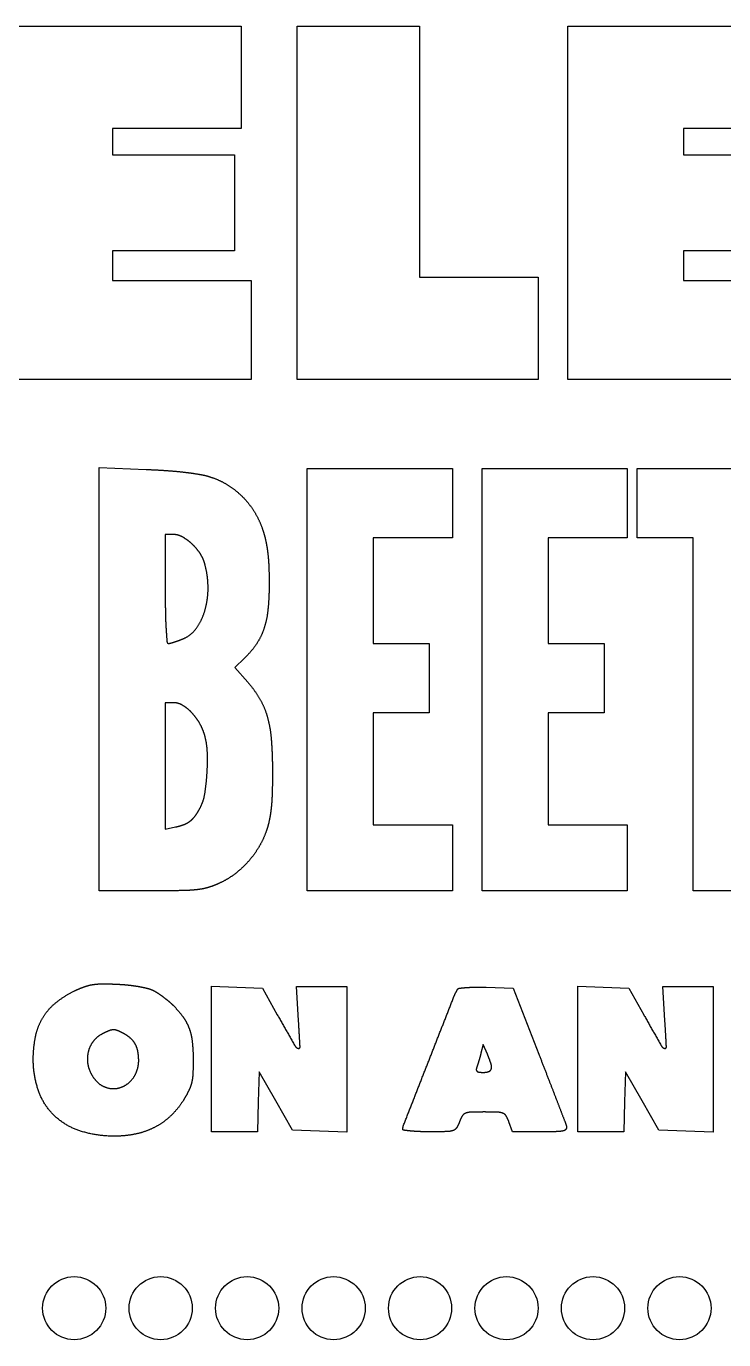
# Model space of a CAD drawing. Header units: millimetres. Extents: x -13.1 to 12.9, y -5.2 to 4.9.
# Drawn here: x -4.89 to 0.41, y -5.17 to 4.81 of the extents above; entities that cross this region are included whole.
import ezdxf

# ---------------------------------------------------------------- set-up
doc = ezdxf.new("R2010")
doc.units = ezdxf.units.MM
doc.header["$MEASUREMENT"] = 0
doc.layers.add('Default', color=18, linetype='Continuous', true_color=0x000000)

msp = doc.modelspace()

# ---------------------------------------------------------------- linework, layer by layer
at = {"layer": 'Default'}
for p, q in [((-4.3345, -0.1514), (-4.3345, 1.4585)), ((-4.3345, 1.4585), (-3.9769, 1.4436)), ((-3.7718, 0.9489), (-3.8326, 0.9489)), ((-3.8326, 0.9489), (-3.8326, 0.5348)), ((-3.2292, 0.0089), (-3.3035, -0.0622)), ((-3.3035, -0.0622), (-3.2055, -0.1735)), ((-4.3345, -1.7614), (-4.3345, -0.1514)), ((-3.768, -0.3309), (-3.8326, -0.3309)), ((-3.8326, -0.3309), (-3.8326, -0.8109)), ((-3.8326, -0.8109), (-3.8326, -1.2908)), ((-3.8326, -1.2908), (-3.7535, -1.275)), ((-3.9393, -1.7611), (-4.3345, -1.7614)), ((-3.4813, -3.0402), (-3.4813, -2.487)), ((-3.4813, -2.487), (-3.2875, -2.4944)), ((-3.2875, -2.4944), (-3.0936, -2.5017)), ((-2.8189, -2.7464), (-2.8353, -2.4891)), ((-2.8353, -2.4891), (-2.6439, -2.4891)), ((-2.6439, -2.4891), (-2.4524, -2.4891)), ((-2.4524, -2.4891), (-2.4524, -3.0422)), ((-1.391, -2.4944), (-1.1871, -2.5017)), ((-0.6957, -3.0402), (-0.6957, -2.487)), ((-0.6957, -2.487), (-0.5019, -2.4944)), ((-0.5019, -2.4944), (-0.3081, -2.5017)), ((-0.0333, -2.7464), (-0.0497, -2.4891)), ((-0.0497, -2.4891), (0.1417, -2.4891)), ((0.1417, -2.4891), (0.3332, -2.4891)), ((0.3332, -2.4891), (0.3332, -3.0422)), ((-3.0936, -2.5017), (-2.9801, -2.7028)), ((-1.1871, -2.5017), (-0.9916, -3.0036)), ((-0.3081, -2.5017), (-0.1945, -2.7028)), ((-1.4148, -2.9283), (-1.4316, -2.995)), ((-1.3826, -3.0036), (-1.4148, -2.9283)), ((-3.4813, -3.5933), (-3.4813, -3.0402)), ((-2.4524, -3.0422), (-2.4524, -3.5954)), ((-0.6957, -3.5933), (-0.6957, -3.0402)), ((0.3332, -3.0422), (0.3332, -3.5954)), ((-3.1174, -3.1373), (-3.1246, -3.3653)), ((-2.9911, -3.359), (-3.1174, -3.1373)), ((-0.3319, -3.1373), (-0.3391, -3.3653)), ((-0.2055, -3.359), (-0.3319, -3.1373)), ((-3.1246, -3.3653), (-3.1319, -3.5933)), ((-2.8648, -3.5808), (-2.9911, -3.359)), ((-0.3391, -3.3653), (-0.3463, -3.5933)), ((-0.0792, -3.5808), (-0.2055, -3.359)), ((-3.3066, -3.5933), (-3.4813, -3.5933)), ((-3.1319, -3.5933), (-3.3066, -3.5933)), ((-2.6586, -3.5881), (-2.8648, -3.5808)), ((-2.4524, -3.5954), (-2.6586, -3.5881)), ((-1.1927, -3.5933), (-1.219, -3.518)), ((-0.9802, -3.5933), (-1.1927, -3.5933)), ((-0.521, -3.5933), (-0.6957, -3.5933)), ((-0.3463, -3.5933), (-0.521, -3.5933)), ((0.127, -3.5881), (-0.0792, -3.5808)), ((0.3332, -3.5954), (0.127, -3.5881))]:
    msp.add_line(p, q, dxfattribs=at)
for points in [[(-3.2555, 4.4246), (-3.2555, 4.0356), (-3.7448, 4.0356), (-4.2342, 4.0356), (-4.2342, 3.9352), (-4.2342, 3.8348), (-3.7699, 3.8348), (-3.3056, 3.8348), (-3.3056, 3.471), (-3.3056, 3.1071), (-3.7699, 3.1071), (-4.2342, 3.1071), (-4.2342, 2.9942), (-4.2342, 2.8812), (-3.7072, 2.8812), (-3.1802, 2.8812), (-3.1802, 2.5048), (-3.1802, 2.1284), (-4.1463, 2.1284), (-5.1125, 2.1284), (-5.1125, 3.471), (-5.1125, 4.8136), (-4.184, 4.8136), (-3.2555, 4.8136)], [(-1.9003, 3.8599), (-1.9003, 2.9063), (-1.4486, 2.9063), (-0.9969, 2.9063), (-0.9969, 2.5174), (-0.9969, 2.1284), (-1.9129, 2.1284), (-2.8288, 2.1284), (-2.8288, 3.471), (-2.8288, 4.8136), (-2.3646, 4.8136), (-1.9003, 4.8136)], [(1.086, 4.4246), (1.086, 4.0356), (0.5967, 4.0356), (0.1073, 4.0356), (0.1073, 3.9352), (0.1073, 3.8348), (0.5716, 3.8348), (1.0358, 3.8348), (1.0358, 3.471), (1.0358, 3.1071), (0.5716, 3.1071), (0.1073, 3.1071), (0.1073, 2.9942), (0.1073, 2.8812), (0.6343, 2.8812), (1.1613, 2.8812), (1.1613, 2.5048), (1.1613, 2.1284), (0.1951, 2.1284), (-0.771, 2.1284), (-0.771, 3.471), (-0.771, 4.8136), (0.1575, 4.8136), (1.086, 4.8136)], [(-1.6494, 1.1873), (-1.6494, 0.9238), (-1.9505, 0.9238), (-2.2516, 0.9238), (-2.2516, 0.5223), (-2.2516, 0.1208), (-2.0383, 0.1208), (-1.825, 0.1208), (-1.825, -0.1427), (-1.825, -0.4062), (-2.0383, -0.4062), (-2.2516, -0.4062), (-2.2516, -0.8329), (-2.2516, -1.2595), (-1.9505, -1.2595), (-1.6494, -1.2595), (-1.6494, -1.5104), (-1.6494, -1.7614), (-2.2015, -1.7614), (-2.7536, -1.7614), (-2.7536, -0.1553), (-2.7536, 1.4508), (-2.2015, 1.4508), (-1.6494, 1.4508)], [(-0.3193, 1.1873), (-0.3193, 0.9238), (-0.6205, 0.9238), (-0.9216, 0.9238), (-0.9216, 0.5223), (-0.9216, 0.1208), (-0.7083, 0.1208), (-0.495, 0.1208), (-0.495, -0.1427), (-0.495, -0.4062), (-0.7083, -0.4062), (-0.9216, -0.4062), (-0.9216, -0.8329), (-0.9216, -1.2595), (-0.6205, -1.2595), (-0.3193, -1.2595), (-0.3193, -1.5104), (-0.3193, -1.7614), (-0.8714, -1.7614), (-1.4235, -1.7614), (-1.4235, -0.1553), (-1.4235, 1.4508), (-0.8714, 1.4508), (-0.3193, 1.4508)], [(1.1362, 1.1873), (1.1362, 0.9238), (0.9103, 0.9238), (0.6845, 0.9238), (0.6845, -0.4188), (0.6845, -1.7614), (0.4335, -1.7614), (0.1826, -1.7614), (0.1826, -0.4188), (0.1826, 0.9238), (-0.0307, 0.9238), (-0.244, 0.9238), (-0.244, 1.1873), (-0.244, 1.4508), (0.4461, 1.4508), (1.1362, 1.4508)]]:
    msp.add_lwpolyline(points, close=True, dxfattribs=at)
for centre in [(-4.5246, -4.9345), (-3.8671, -4.9345), (-3.2097, -4.9345), (-2.5522, -4.9345), (-1.8947, -4.9345), (-1.2373, -4.9345), (-0.5798, -4.9345), (0.0776, -4.9345)]:
    msp.add_circle(centre, 0.24, dxfattribs=at)
for points, weights in [([(-3.9769, 1.4436), (-3.8948, 1.4402), (-3.8129, 1.4344)], [1, 0.999896843073, 1]), ([(-3.8129, 1.4344), (-3.7441, 1.4296), (-3.6757, 1.4214)], [1, 0.999706302813, 1]), ([(-3.6757, 1.4214), (-3.6201, 1.4148), (-3.565, 1.405)], [1, 0.999589214612, 1]), ([(-3.565, 1.405), (-3.5242, 1.3977), (-3.4849, 1.3849)], [1, 0.997581682797, 1]), ([(-3.4849, 1.3849), (-3.4163, 1.3625), (-3.3552, 1.3242)], [1, 0.992491810675, 1]), ([(-3.3552, 1.3242), (-3.2933, 1.2853), (-3.2421, 1.2331)], [1, 0.993121086376, 1]), ([(-3.2421, 1.2331), (-3.1902, 1.1803), (-3.1519, 1.1169)], [1, 0.993300086708, 1]), ([(-3.1519, 1.1169), (-3.1134, 1.0532), (-3.0902, 0.9824)], [1, 0.993561270446, 1]), ([(-3.704, 0.9315), (-3.7357, 0.9489), (-3.7718, 0.9489)], [1, 0.968725656124, 1]), ([(-3.6307, 0.8788), (-3.6641, 0.9097), (-3.704, 0.9315)], [1, 0.9925506725, 1]), ([(-3.0902, 0.9824), (-3.0767, 0.9414), (-3.0678, 0.8992)], [1, 0.998535070843, 1]), ([(-3.0678, 0.8992), (-3.0583, 0.8546), (-3.0531, 0.8094)], [1, 0.998941640159, 1]), ([(-3.5684, 0.806), (-3.5953, 0.8461), (-3.6307, 0.8788)], [1, 0.993164426963, 1]), ([(-3.5324, 0.7277), (-3.5441, 0.7698), (-3.5684, 0.806)], [1, 0.987217500044, 1]), ([(-3.0531, 0.8094), (-3.0469, 0.7569), (-3.0448, 0.704)], [1, 0.999267283063, 1]), ([(-3.5067, 0.5484), (-3.5079, 0.6397), (-3.5324, 0.7277)], [1, 0.9917275274, 1]), ([(-3.0448, 0.704), (-3.0421, 0.6383), (-3.0421, 0.5725)], [1, 0.999799539806, 1]), ([(-3.8326, 0.5348), (-3.8326, 0.4453), (-3.8311, 0.3558)], [1, 0.999962814003, 1]), ([(-3.5294, 0.3754), (-3.5055, 0.4602), (-3.5067, 0.5484)], [1, 0.989645812913, 1]), ([(-3.0421, 0.5725), (-3.0421, 0.4739), (-3.0516, 0.3759)], [1, 0.998843190993, 1]), ([(-3.8311, 0.3558), (-3.83, 0.2915), (-3.826, 0.2273)], [1, 0.999744381403, 1]), ([(-3.5947, 0.237), (-3.5504, 0.3008), (-3.5294, 0.3754)], [1, 0.986263166331, 1]), ([(-3.0516, 0.3759), (-3.0587, 0.3022), (-3.082, 0.2319)], [1, 0.993718189888, 1]), ([(-3.826, 0.2273), (-3.823, 0.1795), (-3.8187, 0.1317)], [1, 0.999909875323, 1]), ([(-3.693, 0.1575), (-3.6322, 0.1829), (-3.5947, 0.237)], [1, 0.959864417129, 1]), ([(-3.082, 0.2319), (-3.1026, 0.1701), (-3.139, 0.1161)], [1, 0.990728962118, 1]), ([(-3.8187, 0.1317), (-3.8177, 0.1208), (-3.8067, 0.1208)], [1, 0.737971594059, 1]), ([(-3.8067, 0.1208), (-3.7991, 0.1208), (-3.7917, 0.1228)], [1, 0.990824725738, 1]), ([(-3.7917, 0.1228), (-3.7771, 0.1269), (-3.7627, 0.1315)], [1, 0.999789979049, 1]), ([(-3.7627, 0.1315), (-3.7455, 0.1371), (-3.7285, 0.1434)], [1, 0.999743068561, 1]), ([(-3.7285, 0.1434), (-3.7106, 0.1501), (-3.693, 0.1575)], [1, 0.999816464044, 1]), ([(-3.139, 0.1161), (-3.1783, 0.0577), (-3.2292, 0.0089)], [1, 0.994293540302, 1]), ([(-3.2055, -0.1735), (-3.1524, -0.2338), (-3.1124, -0.3035)], [1, 0.995005899559, 1]), ([(-3.6999, -0.3501), (-3.7312, -0.3309), (-3.768, -0.3309)], [1, 0.962777795331, 1]), ([(-3.6295, -0.4073), (-3.6608, -0.3739), (-3.6999, -0.3501)], [1, 0.990873094613, 1]), ([(-3.1124, -0.3035), (-3.0752, -0.3681), (-3.0555, -0.4398)], [1, 0.992002621332, 1]), ([(-3.5692, -0.4898), (-3.5943, -0.4449), (-3.6295, -0.4073)], [1, 0.992618974581, 1]), ([(-3.5306, -0.5842), (-3.5441, -0.5346), (-3.5692, -0.4898)], [1, 0.992526863488, 1]), ([(-3.0555, -0.4398), (-3.0322, -0.5242), (-3.0259, -0.6115)], [1, 0.995170018988, 1]), ([(-3.5122, -0.7056), (-3.5144, -0.6438), (-3.5306, -0.5842)], [1, 0.993454226306, 1]), ([(-3.0259, -0.6115), (-3.0171, -0.7346), (-3.0171, -0.8579)], [1, 0.9993509861, 1]), ([(-3.5145, -0.8687), (-3.5092, -0.7872), (-3.5122, -0.7056)], [1, 0.998747582718, 1]), ([(-3.5323, -1.0268), (-3.5195, -0.9482), (-3.5145, -0.8687)], [1, 0.998814371225, 1]), ([(-3.0171, -0.8579), (-3.0171, -0.9387), (-3.0193, -1.0194)], [1, 0.999899327018, 1]), ([(-3.5653, -1.1266), (-3.5409, -1.0793), (-3.5323, -1.0268)], [1, 0.987547934469, 1]), ([(-3.0193, -1.0194), (-3.021, -1.0768), (-3.027, -1.134)], [1, 0.999276208574, 1]), ([(-3.6418, -1.2296), (-3.6195, -1.212), (-3.6031, -1.1887)], [1, 0.989608369198, 1]), ([(-3.6031, -1.1887), (-3.5821, -1.159), (-3.5653, -1.1266)], [1, 0.997648689855, 1]), ([(-3.027, -1.134), (-3.0318, -1.1796), (-3.0412, -1.2245)], [1, 0.998665789515, 1]), ([(-3.7535, -1.275), (-3.7206, -1.2684), (-3.6892, -1.2565)], [1, 0.99653324184, 1]), ([(-3.6892, -1.2565), (-3.6634, -1.2467), (-3.6418, -1.2296)], [1, 0.988484570913, 1]), ([(-3.0412, -1.2245), (-3.05, -1.2664), (-3.0641, -1.3068)], [1, 0.997975371858, 1]), ([(-3.0641, -1.3068), (-3.0865, -1.371), (-3.1214, -1.4293)], [1, 0.994799921157, 1]), ([(-3.1214, -1.4293), (-3.157, -1.4888), (-3.2033, -1.5405)], [1, 0.995417106025, 1]), ([(-3.2033, -1.5405), (-3.2494, -1.5919), (-3.3044, -1.6336)], [1, 0.995371004206, 1]), ([(-3.3044, -1.6336), (-3.3579, -1.674), (-3.4186, -1.7023)], [1, 0.994441710976, 1]), ([(-3.7041, -1.7592), (-3.8217, -1.7611), (-3.9393, -1.7611)], [1, 0.999972635172, 1]), ([(-3.5865, -1.7517), (-3.6451, -1.7583), (-3.7041, -1.7592)], [1, 0.998823500241, 1]), ([(-3.5035, -1.7347), (-3.5443, -1.7469), (-3.5865, -1.7517)], [1, 0.995985209879, 1]), ([(-3.4186, -1.7023), (-3.4599, -1.7216), (-3.5035, -1.7347)], [1, 0.997376480819, 1]), ([(-4.5228, -2.5222), (-4.4859, -2.5043), (-4.4474, -2.4903)], [1, 0.998731430647, 1]), ([(-4.4474, -2.4903), (-4.4165, -2.479), (-4.384, -2.4739)], [1, 0.995299393141, 1]), ([(-4.384, -2.4739), (-4.3473, -2.4681), (-4.3102, -2.4681)], [1, 0.996922675189, 1]), ([(-4.3102, -2.4681), (-4.2534, -2.4682), (-4.1965, -2.4709)], [1, 0.999736408023, 1]), ([(-4.1965, -2.4709), (-4.1538, -2.4729), (-4.1113, -2.4774)], [1, 0.999559111611, 1]), ([(-4.1113, -2.4774), (-4.0709, -2.4817), (-4.0309, -2.4888)], [1, 0.999395080547, 1]), ([(-4.0309, -2.4888), (-3.9968, -2.4949), (-3.9632, -2.5035)], [1, 0.999324211972, 1]), ([(-1.5953, -2.5012), (-1.5673, -2.498), (-1.5392, -2.496)], [1, 0.999766098908, 1]), ([(-1.5392, -2.496), (-1.5048, -2.4935), (-1.4702, -2.4933)], [1, 0.999489345695, 1]), ([(-1.4702, -2.4933), (-1.4306, -2.493), (-1.391, -2.4944)], [1, 0.999774201743, 1]), ([(-4.6664, -2.6137), (-4.6, -2.5595), (-4.5228, -2.5222)], [1, 0.993238211373, 1]), ([(-3.9632, -2.5035), (-3.9406, -2.5092), (-3.92, -2.52)], [1, 0.993206936211, 1]), ([(-3.92, -2.52), (-3.9024, -2.5293), (-3.8858, -2.5403)], [1, 0.998569470907, 1]), ([(-3.8858, -2.5403), (-3.8653, -2.554), (-3.8456, -2.5689)], [1, 0.999603473184, 1]), ([(-3.8456, -2.5689), (-3.8253, -2.5842), (-3.806, -2.6006)], [1, 0.9996096985, 1]), ([(-1.8261, -3.0475), (-1.7316, -2.8063), (-1.6368, -2.5653)], [1, 0.999999790048, 1]), ([(-1.6368, -2.5653), (-1.6254, -2.5363), (-1.609, -2.5099)], [1, 0.996008938897, 1]), ([(-1.609, -2.5099), (-1.6043, -2.5022), (-1.5953, -2.5012)], [1, 0.89977191774, 1]), ([(-4.7634, -2.7258), (-4.7248, -2.6612), (-4.6664, -2.6137)], [1, 0.984794192417, 1]), ([(-3.806, -2.6006), (-3.789, -2.6149), (-3.7733, -2.6306)], [1, 0.999128431182, 1]), ([(-3.7733, -2.6306), (-3.7317, -2.6722), (-3.697, -2.7198)], [1, 0.996993955345, 1]), ([(-4.8182, -2.8673), (-4.8028, -2.7919), (-4.7634, -2.7258)], [1, 0.985784732856, 1]), ([(-3.697, -2.7198), (-3.6682, -2.7592), (-3.6512, -2.805)], [1, 0.990620200133, 1]), ([(-2.9801, -2.7028), (-2.9128, -2.822), (-2.8449, -2.9408)], [1, 0.999997028082, 1]), ([(-2.8072, -2.9474), (-2.8125, -2.8468), (-2.8189, -2.7464)], [1, 0.999983330601, 1]), ([(-0.1945, -2.7028), (-0.1272, -2.822), (-0.0593, -2.9408)], [1, 0.999997028082, 1]), ([(-0.0217, -2.9474), (-0.0269, -2.8468), (-0.0333, -2.7464)], [1, 0.999983330601, 1]), ([(-4.8359, -3.0467), (-4.8362, -2.9561), (-4.8182, -2.8673)], [1, 0.994799311637, 1]), ([(-4.309, -2.8476), (-4.3558, -2.8713), (-4.3857, -2.9143)], [1, 0.969676146177, 1]), ([(-4.258, -2.8243), (-4.284, -2.835), (-4.309, -2.8476)], [1, 0.999207179615, 1]), ([(-4.2265, -2.8178), (-4.2429, -2.8181), (-4.258, -2.8243)], [1, 0.982978435933, 1]), ([(-4.1962, -2.8234), (-4.2108, -2.8175), (-4.2265, -2.8178)], [1, 0.979683497286, 1]), ([(-4.151, -2.8446), (-4.173, -2.8328), (-4.1962, -2.8234)], [1, 0.998627852433, 1]), ([(-4.0969, -2.8814), (-4.1219, -2.86), (-4.151, -2.8446)], [1, 0.994082725667, 1]), ([(-4.0613, -2.9244), (-4.0754, -2.8998), (-4.0969, -2.8814)], [1, 0.985238534741, 1]), ([(-3.6512, -2.805), (-3.6331, -2.8536), (-3.6275, -2.9052)], [1, 0.992328390488, 1]), ([(-4.3857, -2.9143), (-4.4159, -2.9576), (-4.4226, -3.01)], [1, 0.971059614487, 1]), ([(-4.0412, -2.9785), (-4.0468, -2.9498), (-4.0613, -2.9244)], [1, 0.98652863852, 1]), ([(-4.0342, -3.0486), (-4.0345, -3.0132), (-4.0412, -2.9785)], [1, 0.995833909581, 1]), ([(-3.6275, -2.9052), (-3.62, -2.974), (-3.6198, -3.0432)], [1, 0.998605679605, 1]), ([(-2.8449, -2.9408), (-2.8369, -2.9547), (-2.8215, -2.9589)], [1, 0.923430853882, 1]), ([(-1.4316, -2.995), (-1.4352, -3.0093), (-1.4391, -3.0234)], [1, 0.999919307448, 1]), ([(-0.0593, -2.9408), (-0.0514, -2.9547), (-0.0359, -2.9589)], [1, 0.923430853882, 1]), ([(-4.793, -3.2895), (-4.8355, -3.1718), (-4.8359, -3.0467)], [1, 0.985334897102, 1]), ([(-4.4226, -3.01), (-4.4295, -3.0641), (-4.4116, -3.1157)], [1, 0.97366443974, 1]), ([(-4.0647, -3.1664), (-4.0337, -3.1116), (-4.0342, -3.0486)], [1, 0.965914884619, 1]), ([(-3.6198, -3.0432), (-3.6197, -3.0983), (-3.6223, -3.1533)], [1, 0.999682731906, 1]), ([(-2.02, -3.5427), (-1.9232, -3.2951), (-1.8261, -3.0475)], [1, 0.999999948158, 1]), ([(-1.4567, -3.0817), (-1.4599, -3.0918), (-1.4637, -3.1016)], [1, 0.999648300569, 1]), ([(-1.448, -3.0538), (-1.4522, -3.0678), (-1.4567, -3.0817)], [1, 0.999946274465, 1]), ([(-1.4391, -3.0234), (-1.4434, -3.0387), (-1.448, -3.0538)], [1, 0.999947449629, 1]), ([(-1.355, -3.0763), (-1.3674, -3.0394), (-1.3826, -3.0036)], [1, 0.999183202977, 1]), ([(-1.3531, -3.1144), (-1.3487, -3.0951), (-1.355, -3.0763)], [1, 0.963264370679, 1]), ([(-0.9916, -3.0036), (-0.9535, -3.1013), (-0.9156, -3.1991)], [1, 0.999999560078, 1]), ([(-4.4116, -3.1157), (-4.3932, -3.1686), (-4.3549, -3.2094)], [1, 0.977986188613, 1]), ([(-4.1491, -3.2467), (-4.0947, -3.2194), (-4.0647, -3.1664)], [1, 0.956690608841, 1]), ([(-3.6223, -3.1533), (-3.624, -3.1879), (-3.6321, -3.2217)], [1, 0.995575438935, 1]), ([(-1.4637, -3.1016), (-1.4673, -3.1108), (-1.4674, -3.1207)], [1, 0.984582454463, 1]), ([(-1.4674, -3.1207), (-1.4675, -3.1283), (-1.4616, -3.133)], [1, 0.897834237983, 1]), ([(-1.4616, -3.133), (-1.4544, -3.1387), (-1.4452, -3.1398)], [1, 0.961267552938, 1]), ([(-1.4452, -3.1398), (-1.4295, -3.1416), (-1.4136, -3.1416)], [1, 0.998342954806, 1]), ([(-1.4136, -3.1416), (-1.392, -3.1416), (-1.3714, -3.1347)], [1, 0.986958415133, 1]), ([(-1.3714, -3.1347), (-1.3565, -3.1297), (-1.3531, -3.1144)], [1, 0.87115509797, 1]), ([(-4.6717, -3.4741), (-4.7544, -3.3963), (-4.793, -3.2895)], [1, 0.972490797096, 1]), ([(-4.3549, -3.2094), (-4.3151, -3.2518), (-4.2579, -3.2622)], [1, 0.949840447876, 1]), ([(-4.2579, -3.2622), (-4.2009, -3.2726), (-4.1491, -3.2467)], [1, 0.948415942159, 1]), ([(-3.6535, -3.2806), (-3.6723, -3.3184), (-3.6946, -3.3542)], [1, 0.998858327678, 1]), ([(-3.6321, -3.2217), (-3.6395, -3.2524), (-3.6535, -3.2806)], [1, 0.993644795486, 1]), ([(-0.9156, -3.1991), (-0.8823, -3.285), (-0.8493, -3.371)], [1, 0.999999045038, 1]), ([(-3.6946, -3.3542), (-3.7352, -3.4194), (-3.7909, -3.4724)], [1, 0.992020211525, 1]), ([(-0.8493, -3.371), (-0.8211, -3.4443), (-0.793, -3.5177)], [1, 0.999999802808, 1]), ([(-4.4759, -3.5881), (-4.5869, -3.5536), (-4.6717, -3.4741)], [1, 0.97443159028, 1]), ([(-3.7909, -3.4724), (-3.8447, -3.5236), (-3.9106, -3.5579)], [1, 0.990165542014, 1]), ([(-1.5748, -3.4736), (-1.5873, -3.4948), (-1.5954, -3.518)], [1, 0.99512604777, 1]), ([(-1.5508, -3.453), (-1.5663, -3.4592), (-1.5748, -3.4736)], [1, 0.946475939648, 1]), ([(-1.5101, -3.4444), (-1.5312, -3.4451), (-1.5508, -3.453)], [1, 0.984907084118, 1]), ([(-1.4072, -3.4427), (-1.4586, -3.4427), (-1.5101, -3.4444)], [1, 0.999867261592, 1]), ([(-1.3043, -3.4444), (-1.3558, -3.4427), (-1.4072, -3.4427)], [1, 0.999867261592, 1]), ([(-1.2636, -3.453), (-1.2832, -3.4451), (-1.3043, -3.4444)], [1, 0.984907084118, 1]), ([(-1.2396, -3.4736), (-1.2481, -3.4592), (-1.2636, -3.453)], [1, 0.946475939648, 1]), ([(-1.219, -3.518), (-1.2271, -3.4948), (-1.2396, -3.4736)], [1, 0.99512604777, 1]), ([(-4.2183, -3.6269), (-4.3501, -3.6271), (-4.4759, -3.5881)], [1, 0.988560575183, 1]), ([(-3.9106, -3.5579), (-3.9786, -3.5933), (-4.0535, -3.6093)], [1, 0.990925887161, 1]), ([(-2.0258, -3.5732), (-2.0258, -3.5574), (-2.02, -3.5427)], [1, 0.982669234369, 1]), ([(-2.0188, -3.5812), (-2.0258, -3.5803), (-2.0258, -3.5732)], [1, 0.753584900686, 1]), ([(-1.9664, -3.5874), (-1.9927, -3.5848), (-2.0188, -3.5812)], [1, 0.999829517955, 1]), ([(-1.9012, -3.5919), (-1.9339, -3.5907), (-1.9664, -3.5874)], [1, 0.99952116342, 1]), ([(-1.8237, -3.5933), (-1.8625, -3.5933), (-1.9012, -3.5919)], [1, 0.999825394573, 1]), ([(-1.6905, -3.5919), (-1.7571, -3.5933), (-1.8237, -3.5933)], [1, 0.999944855518, 1]), ([(-1.6437, -3.5839), (-1.6665, -3.5914), (-1.6905, -3.5919)], [1, 0.988956054478, 1]), ([(-1.6172, -3.5632), (-1.6267, -3.5783), (-1.6437, -3.5839)], [1, 0.941267390486, 1]), ([(-1.5954, -3.518), (-1.6037, -3.5419), (-1.6172, -3.5632)], [1, 0.993509898546, 1]), ([(-0.855, -3.5922), (-0.9176, -3.5933), (-0.9802, -3.5933)], [1, 0.999956737334, 1]), ([(-0.8046, -3.5862), (-0.8295, -3.5917), (-0.855, -3.5922)], [1, 0.995039496895, 1]), ([(-0.7848, -3.5723), (-0.7918, -3.5833), (-0.8046, -3.5862)], [1, 0.923795851735, 1]), ([(-0.793, -3.5177), (-0.787, -3.5334), (-0.7818, -3.5494)], [1, 0.999650048362, 1]), ([(-0.7818, -3.5494), (-0.7779, -3.5615), (-0.7848, -3.5723)], [1, 0.904808789542, 1]), ([(-4.0535, -3.6093), (-4.135, -3.6267), (-4.2183, -3.6269)], [1, 0.994566997995, 1])]:
    msp.add_rational_spline(points, weights, degree=2, dxfattribs=at)
for points in [[(-2.8215, -2.9589), (-2.8159, -2.9604), (-2.8114, -2.9567), (-2.8069, -2.9531), (-2.8072, -2.9474)], [(-0.0359, -2.9589), (-0.0304, -2.9604), (-0.0259, -2.9567), (-0.0214, -2.9531), (-0.0217, -2.9474)]]:
    msp.add_rational_spline(points, [1, 0.890774159475, 1, 0.890774159475, 1], degree=2, knots=[0, 0, 0, 0.425558, 0.425558, 0.851116, 0.851116, 0.851116], dxfattribs=at)

doc.saveas('drawing.dxf')
